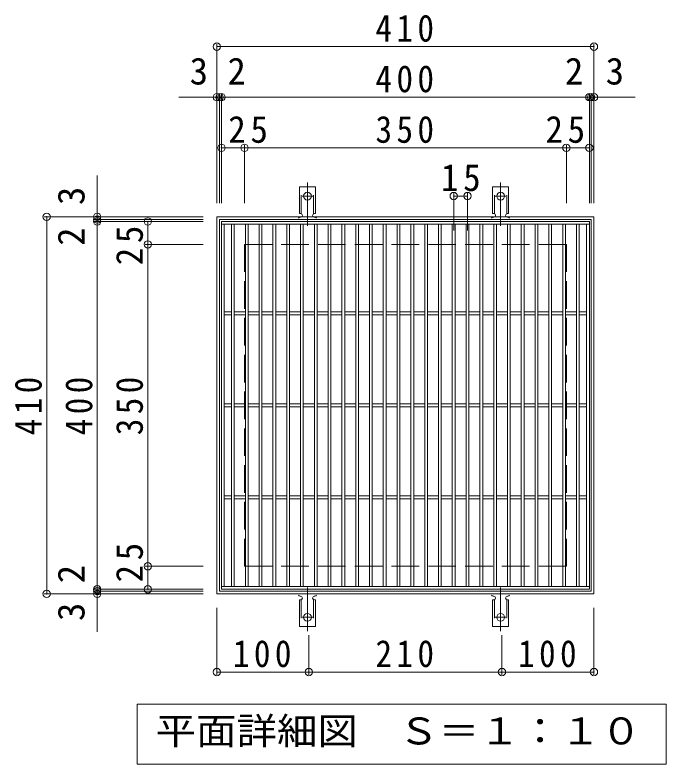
# Model space of a CAD drawing. Units: millimetres, scale not verified. Extents: x -1557 to 1644, y -1368 to 1143.
# Drawn here: x -438 to 270, y 329 to 1143 of the extents above; entities that cross this region are included whole.
import ezdxf
from ezdxf.enums import TextEntityAlignment as Align

# ---------------------------------------------------------------- set-up
doc = ezdxf.new("R2010")
doc.units = ezdxf.units.MM
doc.header["$LTSCALE"] = 10
doc.header["$PDMODE"] = 32
doc.header["$PDSIZE"] = 8
for name, pattern in [('CHAIN2', [12, 9, -1, 1, -1]), ('DASHED2', [3, 2, -1]), ('DASHED3', [4, 3, -1])]:
    doc.linetypes.add(name, pattern=pattern)
for name, color, linetype, lineweight in [('C-1', 2, 'Continuous', 9), ('C-2', 3, 'Continuous', 9), ('C-4', 7, 'Continuous', 9), ('C-5', 7, 'Continuous', 9), ('C-A', 3, 'Continuous', 9)]:
    doc.layers.add(name, color=color, linetype=linetype, lineweight=lineweight)
doc.styles.add('ＭＳ ゴシック', font='')
doc.styles.get('ＭＳ ゴシック').set_extended_font_data('MS Gothic')

msp = doc.modelspace()

# ---------------------------------------------------------------- linework, layer by layer
at = {"layer": 'C-1'}
for points in [[(-218.54, 514.04), (-218.54, 924.04), (191.46, 924.04), (191.46, 514.04)], [(-215.54, 517.04), (-215.54, 921.04), (188.46, 921.04), (188.46, 517.04)]]:
    msp.add_lwpolyline(points, close=True, dxfattribs=at)
at = {"layer": 'C-1', "linetype": 'DASHED3'}
msp.add_lwpolyline([(-188.54, 544.04), (-188.54, 894.04), (161.46, 894.04), (161.46, 544.04)], close=True, dxfattribs=at)
at = {"layer": 'C-2'}
for p, q in [((-213.54, 919.04), (-213.54, 519.04)), ((-213.54, 919.04), (186.46, 919.04)), ((-213.54, 916.04), (186.46, 916.04)), ((-210.54, 916.04), (-210.54, 522.04)), ((-202.54, 916.04), (-202.54, 522.04)), ((-199.54, 916.04), (-199.54, 522.04)), ((-187.54, 916.04), (-187.54, 522.04)), ((-184.54, 916.04), (-184.54, 522.04)), ((-172.54, 916.04), (-172.54, 522.04)), ((-169.54, 916.04), (-169.54, 522.04)), ((-157.54, 916.04), (-157.54, 522.04)), ((-154.54, 916.04), (-154.54, 522.04)), ((-142.54, 916.04), (-142.54, 522.04)), ((-139.54, 916.04), (-139.54, 522.04)), ((-127.54, 916.04), (-127.54, 522.04)), ((-124.54, 916.04), (-124.54, 522.04)), ((-112.54, 916.04), (-112.54, 522.04)), ((-109.54, 916.04), (-109.54, 522.04)), ((-97.54, 916.04), (-97.54, 522.04)), ((-94.54, 916.04), (-94.54, 522.04)), ((-82.54, 916.04), (-82.54, 522.04)), ((-79.54, 916.04), (-79.54, 522.04)), ((-67.54, 916.04), (-67.54, 522.04)), ((-64.54, 916.04), (-64.54, 522.04)), ((-52.54, 916.04), (-52.54, 522.04)), ((-49.54, 916.04), (-49.54, 522.04)), ((-37.54, 916.04), (-37.54, 522.04)), ((-34.54, 916.04), (-34.54, 522.04)), ((-22.54, 916.04), (-22.54, 522.04)), ((-19.54, 916.04), (-19.54, 522.04)), ((-7.54, 916.04), (-7.54, 522.04)), ((-4.54, 916.04), (-4.54, 522.04)), ((7.46, 916.04), (7.46, 522.04)), ((10.46, 916.04), (10.46, 522.04)), ((22.46, 916.04), (22.46, 522.04)), ((25.46, 916.04), (25.46, 522.04)), ((37.46, 916.04), (37.46, 522.04)), ((40.46, 916.04), (40.46, 522.04)), ((52.46, 916.04), (52.46, 522.04)), ((55.46, 916.04), (55.46, 522.04)), ((67.46, 916.04), (67.46, 522.04)), ((70.46, 916.04), (70.46, 522.04)), ((82.46, 916.04), (82.46, 522.04)), ((85.46, 916.04), (85.46, 522.04)), ((97.46, 916.04), (97.46, 522.04)), ((100.46, 916.04), (100.46, 522.04)), ((112.46, 916.04), (112.46, 522.04)), ((115.46, 916.04), (115.46, 522.04)), ((127.46, 916.04), (127.46, 522.04)), ((130.46, 916.04), (130.46, 522.04)), ((142.46, 916.04), (142.46, 522.04)), ((145.46, 916.04), (145.46, 522.04)), ((157.46, 916.04), (157.46, 522.04)), ((160.46, 916.04), (160.46, 522.04)), ((172.46, 916.04), (172.46, 522.04)), ((175.46, 916.04), (175.46, 522.04)), ((183.46, 916.04), (183.46, 522.04)), ((186.46, 519.04), (186.46, 919.04)), ((-202.54, 820.54), (-210.54, 820.54)), ((-202.54, 817.54), (-210.54, 817.54)), ((-187.54, 820.54), (-199.54, 820.54)), ((-187.54, 817.54), (-199.54, 817.54)), ((-172.54, 820.54), (-184.54, 820.54)), ((-172.54, 817.54), (-184.54, 817.54)), ((-157.54, 820.54), (-169.54, 820.54)), ((-157.54, 817.54), (-169.54, 817.54)), ((-142.54, 820.54), (-154.54, 820.54)), ((-142.54, 817.54), (-154.54, 817.54)), ((-127.54, 820.54), (-139.54, 820.54)), ((-127.54, 817.54), (-139.54, 817.54)), ((-112.54, 820.54), (-124.54, 820.54)), ((-112.54, 817.54), (-124.54, 817.54)), ((-97.54, 820.54), (-109.54, 820.54)), ((-97.54, 817.54), (-109.54, 817.54)), ((-82.54, 820.54), (-94.54, 820.54)), ((-82.54, 817.54), (-94.54, 817.54)), ((-67.54, 820.54), (-79.54, 820.54)), ((-67.54, 817.54), (-79.54, 817.54)), ((-52.54, 820.54), (-64.54, 820.54)), ((-52.54, 817.54), (-64.54, 817.54)), ((-37.54, 820.54), (-49.54, 820.54)), ((-37.54, 817.54), (-49.54, 817.54)), ((-22.54, 820.54), (-34.54, 820.54)), ((-22.54, 817.54), (-34.54, 817.54)), ((-7.54, 820.54), (-19.54, 820.54)), ((-7.54, 817.54), (-19.54, 817.54)), ((7.46, 820.54), (-4.54, 820.54)), ((7.46, 817.54), (-4.54, 817.54)), ((22.46, 820.54), (10.46, 820.54)), ((22.46, 817.54), (10.46, 817.54)), ((37.46, 820.54), (25.46, 820.54)), ((37.46, 817.54), (25.46, 817.54)), ((52.46, 820.54), (40.46, 820.54)), ((52.46, 817.54), (40.46, 817.54)), ((67.46, 820.54), (55.46, 820.54)), ((67.46, 817.54), (55.46, 817.54)), ((82.46, 820.54), (70.46, 820.54)), ((82.46, 817.54), (70.46, 817.54)), ((97.46, 820.54), (85.46, 820.54)), ((97.46, 817.54), (85.46, 817.54)), ((112.46, 820.54), (100.46, 820.54)), ((112.46, 817.54), (100.46, 817.54)), ((127.46, 820.54), (115.46, 820.54)), ((127.46, 817.54), (115.46, 817.54)), ((142.46, 820.54), (130.46, 820.54)), ((142.46, 817.54), (130.46, 817.54)), ((157.46, 820.54), (145.46, 820.54)), ((157.46, 817.54), (145.46, 817.54)), ((172.46, 820.54), (160.46, 820.54)), ((172.46, 817.54), (160.46, 817.54)), ((183.46, 820.54), (175.46, 820.54)), ((183.46, 817.54), (175.46, 817.54)), ((-202.54, 720.54), (-210.54, 720.54)), ((-202.54, 717.54), (-210.54, 717.54)), ((-187.54, 720.54), (-199.54, 720.54)), ((-187.54, 717.54), (-199.54, 717.54)), ((-172.54, 720.54), (-184.54, 720.54)), ((-172.54, 717.54), (-184.54, 717.54)), ((-157.54, 720.54), (-169.54, 720.54)), ((-157.54, 717.54), (-169.54, 717.54)), ((-142.54, 720.54), (-154.54, 720.54)), ((-142.54, 717.54), (-154.54, 717.54)), ((-127.54, 720.54), (-139.54, 720.54)), ((-127.54, 717.54), (-139.54, 717.54)), ((-112.54, 720.54), (-124.54, 720.54)), ((-112.54, 717.54), (-124.54, 717.54)), ((-97.54, 720.54), (-109.54, 720.54)), ((-97.54, 717.54), (-109.54, 717.54)), ((-82.54, 720.54), (-94.54, 720.54)), ((-82.54, 717.54), (-94.54, 717.54)), ((-67.54, 720.54), (-79.54, 720.54)), ((-67.54, 717.54), (-79.54, 717.54)), ((-52.54, 720.54), (-64.54, 720.54)), ((-52.54, 717.54), (-64.54, 717.54)), ((-37.54, 720.54), (-49.54, 720.54)), ((-37.54, 717.54), (-49.54, 717.54)), ((-22.54, 720.54), (-34.54, 720.54)), ((-22.54, 717.54), (-34.54, 717.54)), ((-7.54, 720.54), (-19.54, 720.54)), ((-7.54, 717.54), (-19.54, 717.54)), ((7.46, 720.54), (-4.54, 720.54)), ((7.46, 717.54), (-4.54, 717.54)), ((22.46, 720.54), (10.46, 720.54)), ((22.46, 717.54), (10.46, 717.54)), ((37.46, 720.54), (25.46, 720.54)), ((37.46, 717.54), (25.46, 717.54)), ((52.46, 720.54), (40.46, 720.54)), ((52.46, 717.54), (40.46, 717.54)), ((67.46, 720.54), (55.46, 720.54)), ((67.46, 717.54), (55.46, 717.54)), ((82.46, 720.54), (70.46, 720.54)), ((82.46, 717.54), (70.46, 717.54)), ((97.46, 720.54), (85.46, 720.54)), ((97.46, 717.54), (85.46, 717.54)), ((112.46, 720.54), (100.46, 720.54)), ((112.46, 717.54), (100.46, 717.54)), ((127.46, 720.54), (115.46, 720.54)), ((127.46, 717.54), (115.46, 717.54)), ((142.46, 720.54), (130.46, 720.54)), ((142.46, 717.54), (130.46, 717.54)), ((157.46, 720.54), (145.46, 720.54)), ((157.46, 717.54), (145.46, 717.54)), ((172.46, 720.54), (160.46, 720.54)), ((172.46, 717.54), (160.46, 717.54)), ((183.46, 720.54), (175.46, 720.54)), ((183.46, 717.54), (175.46, 717.54)), ((-202.54, 620.54), (-210.54, 620.54)), ((-187.54, 620.54), (-199.54, 620.54)), ((-172.54, 620.54), (-184.54, 620.54)), ((-157.54, 620.54), (-169.54, 620.54)), ((-142.54, 620.54), (-154.54, 620.54)), ((-127.54, 620.54), (-139.54, 620.54)), ((-112.54, 620.54), (-124.54, 620.54)), ((-97.54, 620.54), (-109.54, 620.54)), ((-82.54, 620.54), (-94.54, 620.54)), ((-67.54, 620.54), (-79.54, 620.54)), ((-52.54, 620.54), (-64.54, 620.54)), ((-37.54, 620.54), (-49.54, 620.54)), ((-22.54, 620.54), (-34.54, 620.54)), ((-7.54, 620.54), (-19.54, 620.54)), ((7.46, 620.54), (-4.54, 620.54)), ((22.46, 620.54), (10.46, 620.54)), ((37.46, 620.54), (25.46, 620.54)), ((52.46, 620.54), (40.46, 620.54)), ((67.46, 620.54), (55.46, 620.54)), ((82.46, 620.54), (70.46, 620.54)), ((97.46, 620.54), (85.46, 620.54)), ((112.46, 620.54), (100.46, 620.54)), ((127.46, 620.54), (115.46, 620.54)), ((142.46, 620.54), (130.46, 620.54)), ((157.46, 620.54), (145.46, 620.54)), ((172.46, 620.54), (160.46, 620.54)), ((183.46, 620.54), (175.46, 620.54)), ((-202.54, 617.54), (-210.54, 617.54)), ((-187.54, 617.54), (-199.54, 617.54)), ((-172.54, 617.54), (-184.54, 617.54)), ((-157.54, 617.54), (-169.54, 617.54)), ((-142.54, 617.54), (-154.54, 617.54)), ((-127.54, 617.54), (-139.54, 617.54)), ((-112.54, 617.54), (-124.54, 617.54)), ((-97.54, 617.54), (-109.54, 617.54)), ((-82.54, 617.54), (-94.54, 617.54)), ((-67.54, 617.54), (-79.54, 617.54)), ((-52.54, 617.54), (-64.54, 617.54)), ((-37.54, 617.54), (-49.54, 617.54)), ((-22.54, 617.54), (-34.54, 617.54)), ((-7.54, 617.54), (-19.54, 617.54)), ((7.46, 617.54), (-4.54, 617.54)), ((22.46, 617.54), (10.46, 617.54)), ((37.46, 617.54), (25.46, 617.54)), ((52.46, 617.54), (40.46, 617.54)), ((67.46, 617.54), (55.46, 617.54)), ((82.46, 617.54), (70.46, 617.54)), ((97.46, 617.54), (85.46, 617.54)), ((112.46, 617.54), (100.46, 617.54)), ((127.46, 617.54), (115.46, 617.54)), ((142.46, 617.54), (130.46, 617.54)), ((157.46, 617.54), (145.46, 617.54)), ((172.46, 617.54), (160.46, 617.54)), ((183.46, 617.54), (175.46, 617.54)), ((-213.54, 522.04), (186.46, 522.04)), ((-213.54, 519.04), (186.46, 519.04))]:
    msp.add_line(p, q, dxfattribs=at)
at = {"layer": 'C-4'}
for p, q in [((-218.54, 939.04), (-218.54, 1112.04)), ((-218.54, 1109.04), (191.46, 1109.04)), ((191.46, 939.04), (191.46, 1112.04)), ((-259.86, 1054.04), (236.21, 1054.04)), ((-215.54, 939.04), (-215.54, 1057.04)), ((-213.54, 939.04), (-213.54, 1057.04)), ((186.46, 939.04), (186.46, 1057.04)), ((188.46, 939.04), (188.46, 1057.04)), ((-188.54, 939.04), (-188.54, 1002.04)), ((161.46, 939.04), (161.46, 1002.04)), ((-213.54, 999.04), (186.46, 999.04)), ((-348.54, 472.72), (-348.54, 968.79)), ((38.96, 909.04), (38.96, 949.63)), ((38.96, 946.63), (53.96, 946.63)), ((53.96, 909.04), (53.96, 949.63)), ((-233.54, 924.04), (-406.54, 924.04)), ((-403.54, 514.04), (-403.54, 924.04)), ((-233.54, 921.04), (-351.54, 921.04)), ((-233.54, 919.04), (-351.54, 919.04)), ((-293.54, 519.04), (-293.54, 919.04)), ((-233.54, 894.04), (-296.54, 894.04)), ((-233.54, 544.04), (-296.54, 544.04)), ((-233.54, 514.04), (-406.54, 514.04)), ((-233.54, 519.04), (-351.54, 519.04)), ((-233.54, 517.04), (-351.54, 517.04)), ((-218.54, 499.04), (-218.54, 426.04)), ((191.46, 499.04), (191.46, 426.04)), ((-118.54, 469.32), (-118.54, 426.04)), ((91.46, 469.32), (91.46, 426.04)), ((-218.54, 429.04), (-118.54, 429.04)), ((-118.54, 429.04), (91.46, 429.04)), ((91.46, 429.04), (191.46, 429.04))]:
    msp.add_line(p, q, dxfattribs=at)
for p in [(-218.54, 1109.04), (191.46, 1109.04), (-218.54, 1054.04), (-215.54, 1054.04), (-213.54, 1054.04), (186.46, 1054.04), (188.46, 1054.04), (191.46, 1054.04), (-213.54, 999.04), (-188.54, 999.04), (161.46, 999.04), (186.46, 999.04), (38.96, 946.63), (53.96, 946.63), (-403.54, 924.04), (-348.54, 924.04), (-348.54, 921.04), (-348.54, 919.04), (-293.54, 919.04), (-293.54, 894.04), (-293.54, 544.04), (-348.54, 519.04), (-293.54, 519.04), (-403.54, 514.04), (-348.54, 517.04), (-348.54, 514.04), (-218.54, 429.04), (-118.54, 429.04), (91.46, 429.04), (191.46, 429.04)]:
    msp.add_point(p, dxfattribs=at)
at = {"layer": 'C-5'}
msp.add_lwpolyline([(-305.21, 329.04), (-305.21, 394.04), (269.79, 394.04), (269.79, 329.04)], close=True, dxfattribs=at)
at = {"layer": 'C-A', "color": 7, "linetype": 'CHAIN2'}
for p, q in [((-120.04, 914.07), (-120.04, 961.47)), ((89.96, 914.07), (89.96, 961.47)), ((-125.82, 946.54), (-114.27, 946.54)), ((84.18, 946.54), (95.73, 946.54)), ((-120.04, 521.01), (-120.04, 473.61)), ((89.96, 521.01), (89.96, 473.61)), ((-125.82, 488.54), (-114.27, 488.54)), ((84.18, 488.54), (95.73, 488.54))]:
    msp.add_line(p, q, dxfattribs=at)
at = {"layer": 'C-A'}
for p, q in [((-128.79, 927.54), (-128.79, 956.54)), ((-111.29, 956.54), (-128.79, 956.54)), ((-111.29, 927.54), (-111.29, 956.54)), ((81.21, 927.54), (81.21, 956.54)), ((98.71, 956.54), (81.21, 956.54)), ((98.71, 927.54), (98.71, 956.54)), ((-128.79, 927.54), (-127.54, 927.54)), ((-128.04, 923.54), (-127.54, 923.54)), ((-112.55, 923.54), (-112.03, 923.54)), ((-111.29, 927.54), (-112.54, 927.54)), ((81.21, 927.54), (82.46, 927.54)), ((81.96, 923.54), (82.46, 923.54)), ((97.45, 923.54), (97.97, 923.54)), ((98.71, 927.54), (97.46, 927.54)), ((-128.79, 507.54), (-127.54, 507.54)), ((-128.79, 507.54), (-128.79, 478.54)), ((-128.04, 511.54), (-127.54, 511.54)), ((-112.55, 511.54), (-112.03, 511.54)), ((-111.29, 507.54), (-112.54, 507.54)), ((-111.29, 507.54), (-111.29, 478.54)), ((81.21, 507.54), (82.46, 507.54)), ((81.21, 507.54), (81.21, 478.54)), ((81.96, 511.54), (82.46, 511.54)), ((97.45, 511.54), (97.97, 511.54)), ((98.71, 507.54), (97.46, 507.54)), ((98.71, 507.54), (98.71, 478.54)), ((-111.29, 478.54), (-128.79, 478.54)), ((98.71, 478.54), (81.21, 478.54))]:
    msp.add_line(p, q, dxfattribs=at)
at = {"layer": 'C-A', "linetype": 'DASHED2'}
for p, q in [((-126.79, 927.39), (-126.79, 956.54)), ((-113.29, 927.39), (-113.29, 956.54)), ((83.21, 927.39), (83.21, 956.54)), ((96.71, 927.39), (96.71, 956.54)), ((-126.79, 507.69), (-126.79, 478.54)), ((-113.29, 507.69), (-113.29, 478.54)), ((83.21, 507.69), (83.21, 478.54)), ((96.71, 507.69), (96.71, 478.54))]:
    msp.add_line(p, q, dxfattribs=at)
at = {"layer": 'C-A'}
for centre in [(-120.04, 946.54), (89.96, 946.54), (-120.04, 488.54), (89.96, 488.54)]:
    msp.add_circle(centre, 4.25, dxfattribs=at)
for centre, start, end in [((-128.04, 921.54), 90.27596, 150.00047), ((-127.54, 925.54), 270, 90), ((-112.54, 925.54), 90, 269.8667), ((-112.04, 921.54), 29.99927, 89.75836), ((81.96, 921.54), 90.27596, 150.00047), ((82.46, 925.54), 270, 90), ((97.46, 925.54), 90, 269.8667), ((97.96, 921.54), 29.99927, 89.75836), ((-128.04, 513.54), 209.99951, 269.72403), ((-127.54, 509.54), 270, 90), ((-112.54, 509.54), 90.13329, 270), ((-112.04, 513.54), 270.24162, 330.00072), ((81.96, 513.54), 209.99951, 269.72403), ((82.46, 509.54), 270, 90), ((97.46, 509.54), 90.13329, 270), ((97.96, 513.54), 270.24162, 330.00072)]:
    msp.add_arc(centre, 2, start, end, dxfattribs=at)

# ---------------------------------------------------------------- texts
at = {"layer": 'C-4', "color": 2, "style": 'ＭＳ ゴシック'}
for s, p in [('3', (-248.06, 1059.04)), ('2', (-206.97, 1059.04)), ('2', (159.89, 1059.04)), ('3', (204.23, 1059.04))]:
    msp.add_text(s, height=29.33, dxfattribs=at).set_placement(p, align=Align.BOTTOM_LEFT)
for s, p in [('3', (-353.54, 936.81)), ('2', (-353.54, 892.47)), ('2', (-353.54, 525.61)), ('3', (-353.54, 484.52))]:
    msp.add_text(s, height=29.33, rotation=90, dxfattribs=at).set_placement(p, align=Align.BOTTOM_LEFT)
at = {"layer": 'C-4', "color": 2, "char_height": 29.33, "attachment_point": 7, "style": 'ＭＳ ゴシック'}
for s, insert in [('\\T1.27;\\W0.9;410', (-46.04, 1114.04)), ('\\T1.27;\\W0.9;400', (-46.04, 1059.04)), ('\\T1.27;\\W0.95;25', (-206.08, 1004.04)), ('\\T1.27;\\W0.9;350', (-46.04, 1004.04)), ('\\T1.27;\\W0.95;25', (138.78, 1004.04)), ('\\T1.27;\\W0.95;15', (25.21, 951.63)), ('\\T1.27;\\W0.9;100', (-201.04, 434.04)), ('\\T1.27;\\W0.9;210', (-46.04, 434.04)), ('\\T1.27;\\W0.9;100', (108.96, 434.04))]:
    msp.add_mtext(s, dxfattribs=dict(at, insert=insert))
at = {"layer": 'C-4', "color": 2, "char_height": 29.33, "attachment_point": 7, "rotation": 90, "style": 'ＭＳ ゴシック'}
for s, insert in [('\\T1.27;\\W0.95;25', (-298.54, 871.36)), ('\\T1.27;\\W0.9;410', (-408.54, 686.54)), ('\\T1.27;\\W0.9;400', (-353.54, 686.54)), ('\\T1.27;\\W0.9;350', (-298.54, 686.54)), ('\\T1.27;\\W0.95;25', (-298.54, 526.5))]:
    msp.add_mtext(s, dxfattribs=dict(at, insert=insert))
at = {"layer": 'C-5', "color": 2, "style": 'ＭＳ ゴシック', "width": 1.1}
msp.add_text('平面詳細図\u3000Ｓ＝１：１０', height=29.33, dxfattribs=at).set_placement((-285.21, 341.54), align=Align.BOTTOM_LEFT)

doc.saveas('drawing.dxf')
